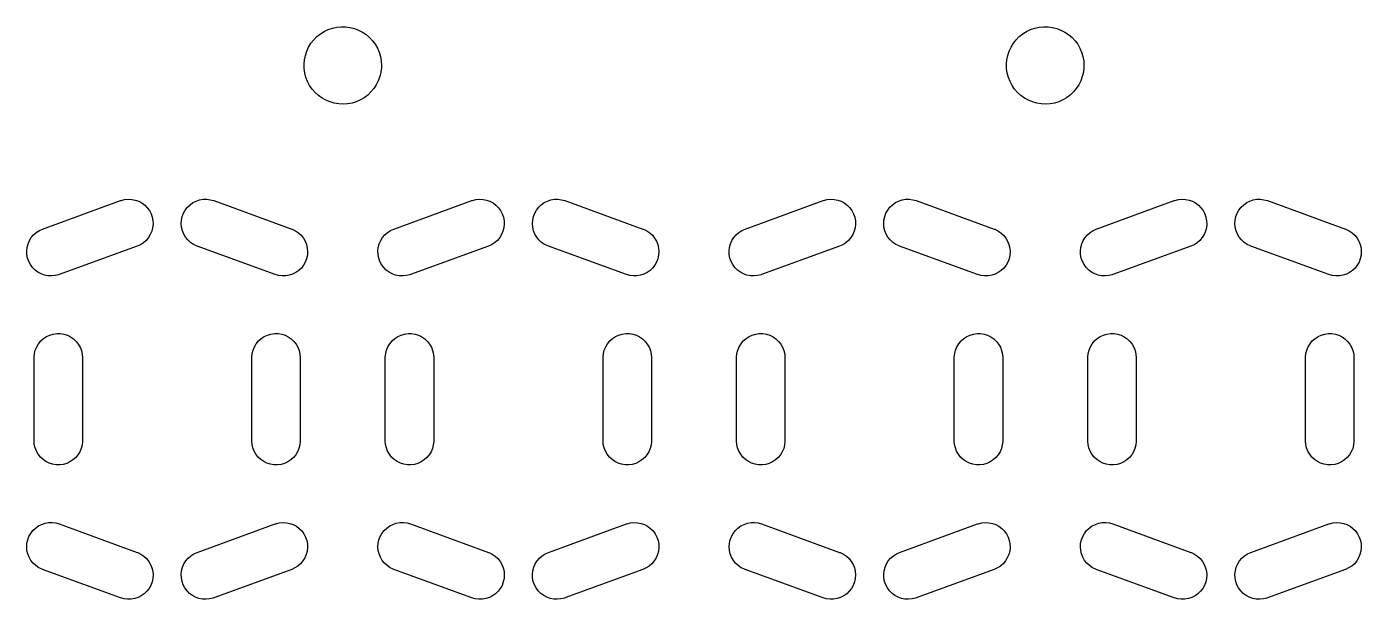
# Model space of a CAD drawing. Extents: x 15 to 417, y -163 to -100.
# Drawn here: x 116.8 to 213.4, y -141.5 to -100.1 of the extents above; entities that cross this region are included whole.
import ezdxf

# ---------------------------------------------------------------- set-up
doc = ezdxf.new("R2010")
doc.units = 0
doc.layers.add('BLACK', color=7, linetype='CONTINUOUS')

msp = doc.modelspace()

# ---------------------------------------------------------------- linework, layer by layer
at = {"layer": 'BLACK', "linetype": 'CONTINUOUS'}
for p, q in [((138.351, -100.416), (138.642, -100.278)), ((138.642, -100.278), (138.947, -100.173)), ((138.947, -100.173), (139.262, -100.104)), ((139.262, -100.104), (139.583, -100.072)), ((139.583, -100.072), (139.905, -100.078)), ((139.905, -100.078), (140.225, -100.12)), ((140.225, -100.12), (140.537, -100.198)), ((140.537, -100.198), (140.839, -100.312)), ((140.839, -100.312), (141.125, -100.46)), ((189.151, -100.416), (189.442, -100.278)), ((189.442, -100.278), (189.747, -100.173)), ((189.747, -100.173), (190.062, -100.104)), ((190.062, -100.104), (190.383, -100.072)), ((190.383, -100.072), (190.705, -100.078)), ((190.705, -100.078), (191.025, -100.12)), ((191.025, -100.12), (191.337, -100.198)), ((191.337, -100.198), (191.639, -100.312)), ((191.639, -100.312), (191.925, -100.46)), ((137.232, -101.547), (137.401, -101.272)), ((137.401, -101.272), (137.6, -101.018)), ((137.6, -101.018), (137.826, -100.789)), ((137.826, -100.789), (138.078, -100.588)), ((138.078, -100.588), (138.351, -100.416)), ((141.125, -100.46), (141.393, -100.64)), ((141.393, -100.64), (141.638, -100.849)), ((141.638, -100.849), (141.857, -101.085)), ((141.857, -101.085), (142.048, -101.345)), ((188.032, -101.547), (188.201, -101.272)), ((188.201, -101.272), (188.4, -101.018)), ((188.4, -101.018), (188.626, -100.789)), ((188.626, -100.789), (188.878, -100.588)), ((188.878, -100.588), (189.151, -100.416)), ((191.925, -100.46), (192.193, -100.64)), ((192.193, -100.64), (192.438, -100.849)), ((192.438, -100.849), (192.657, -101.085)), ((192.657, -101.085), (192.848, -101.345)), ((136.93, -102.461), (136.995, -102.145)), ((136.995, -102.145), (137.097, -101.839)), ((137.097, -101.839), (137.232, -101.547)), ((142.048, -101.345), (142.208, -101.625)), ((142.208, -101.625), (142.334, -101.922)), ((142.334, -101.922), (142.426, -102.231)), ((142.426, -102.231), (142.481, -102.548)), ((187.73, -102.461), (187.795, -102.145)), ((187.795, -102.145), (187.897, -101.839)), ((187.897, -101.839), (188.032, -101.547)), ((192.848, -101.345), (193.008, -101.625)), ((193.008, -101.625), (193.134, -101.922)), ((193.134, -101.922), (193.226, -102.231)), ((193.226, -102.231), (193.281, -102.548)), ((136.901, -102.782), (136.93, -102.461)), ((136.91, -103.104), (136.901, -102.782)), ((136.955, -103.423), (136.91, -103.104)), ((142.494, -103.046), (142.456, -103.366)), ((142.481, -102.548), (142.5, -102.87)), ((142.5, -102.87), (142.494, -103.046)), ((187.701, -102.782), (187.73, -102.461)), ((187.71, -103.104), (187.701, -102.782)), ((187.755, -103.423), (187.71, -103.104)), ((193.294, -103.046), (193.256, -103.366)), ((193.281, -102.548), (193.3, -102.87)), ((193.3, -102.87), (193.294, -103.046)), ((137.037, -103.735), (136.955, -103.423)), ((137.154, -104.036), (137.037, -103.735)), ((137.305, -104.32), (137.154, -104.036)), ((142.27, -103.982), (142.125, -104.27)), ((142.38, -103.679), (142.27, -103.982)), ((142.456, -103.366), (142.38, -103.679)), ((187.837, -103.735), (187.755, -103.423)), ((187.954, -104.036), (187.837, -103.735)), ((188.105, -104.32), (187.954, -104.036)), ((193.07, -103.982), (192.925, -104.27)), ((193.18, -103.679), (193.07, -103.982)), ((193.256, -103.366), (193.18, -103.679)), ((137.488, -104.586), (137.305, -104.32)), ((137.699, -104.829), (137.488, -104.586)), ((137.938, -105.046), (137.699, -104.829)), ((138.2, -105.234), (137.938, -105.046)), ((141.507, -105.009), (141.249, -105.202)), ((141.741, -104.787), (141.507, -105.009)), ((141.948, -104.539), (141.741, -104.787)), ((142.125, -104.27), (141.948, -104.539)), ((188.288, -104.586), (188.105, -104.32)), ((188.499, -104.829), (188.288, -104.586)), ((188.738, -105.046), (188.499, -104.829)), ((189, -105.234), (188.738, -105.046)), ((192.307, -105.009), (192.049, -105.202)), ((192.541, -104.787), (192.307, -105.009)), ((192.748, -104.539), (192.541, -104.787)), ((192.925, -104.27), (192.748, -104.539)), ((138.481, -105.391), (138.2, -105.234)), ((138.779, -105.514), (138.481, -105.391)), ((139.089, -105.603), (138.779, -105.514)), ((139.407, -105.655), (139.089, -105.603)), ((139.729, -105.67), (139.407, -105.655)), ((140.051, -105.648), (139.729, -105.67)), ((140.368, -105.589), (140.051, -105.648)), ((140.676, -105.494), (140.368, -105.589)), ((140.971, -105.365), (140.676, -105.494)), ((141.249, -105.202), (140.971, -105.365)), ((189.281, -105.391), (189, -105.234)), ((189.579, -105.514), (189.281, -105.391)), ((189.889, -105.603), (189.579, -105.514)), ((190.207, -105.655), (189.889, -105.603)), ((190.529, -105.67), (190.207, -105.655)), ((190.851, -105.648), (190.529, -105.67)), ((191.168, -105.589), (190.851, -105.648)), ((191.476, -105.494), (191.168, -105.589)), ((191.771, -105.365), (191.476, -105.494)), ((192.049, -105.202), (191.771, -105.365)), ((117.994, -114.698), (123.633, -112.645)), ((123.633, -112.645), (123.676, -112.63)), ((123.676, -112.63), (123.927, -112.567)), ((123.927, -112.567), (124.185, -112.541)), ((124.185, -112.541), (124.444, -112.553)), ((124.444, -112.553), (124.699, -112.604)), ((124.699, -112.604), (124.943, -112.691)), ((124.943, -112.691), (125.171, -112.814)), ((125.171, -112.814), (125.379, -112.969)), ((128.656, -112.94), (128.868, -112.79)), ((128.868, -112.79), (129.099, -112.673)), ((129.099, -112.673), (129.346, -112.592)), ((129.346, -112.592), (129.601, -112.548)), ((129.601, -112.548), (129.861, -112.542)), ((129.861, -112.542), (130.118, -112.575)), ((130.118, -112.575), (130.367, -112.645)), ((130.367, -112.645), (136.006, -114.698)), ((143.394, -114.698), (149.033, -112.645)), ((149.033, -112.645), (149.076, -112.63)), ((149.076, -112.63), (149.327, -112.567)), ((149.327, -112.567), (149.585, -112.541)), ((149.585, -112.541), (149.844, -112.553)), ((149.844, -112.553), (150.099, -112.604)), ((150.099, -112.604), (150.343, -112.691)), ((150.343, -112.691), (150.571, -112.814)), ((150.571, -112.814), (150.779, -112.969)), ((154.056, -112.94), (154.268, -112.79)), ((154.268, -112.79), (154.499, -112.673)), ((154.499, -112.673), (154.746, -112.592)), ((154.746, -112.592), (155.001, -112.548)), ((155.001, -112.548), (155.261, -112.542)), ((155.261, -112.542), (155.518, -112.575)), ((155.518, -112.575), (155.767, -112.645)), ((155.767, -112.645), (161.406, -114.698)), ((168.794, -114.698), (174.433, -112.645)), ((174.433, -112.645), (174.476, -112.63)), ((174.476, -112.63), (174.727, -112.567)), ((174.727, -112.567), (174.985, -112.541)), ((174.985, -112.541), (175.244, -112.553)), ((175.244, -112.553), (175.499, -112.604)), ((175.499, -112.604), (175.743, -112.691)), ((175.743, -112.691), (175.971, -112.814)), ((175.971, -112.814), (176.179, -112.969)), ((179.456, -112.94), (179.668, -112.79)), ((179.668, -112.79), (179.899, -112.673)), ((179.899, -112.673), (180.146, -112.592)), ((180.146, -112.592), (180.401, -112.548)), ((180.401, -112.548), (180.661, -112.542)), ((180.661, -112.542), (180.918, -112.575)), ((180.918, -112.575), (181.167, -112.645)), ((181.167, -112.645), (186.806, -114.698)), ((194.194, -114.698), (199.833, -112.645)), ((199.833, -112.645), (199.876, -112.63)), ((199.876, -112.63), (200.127, -112.567)), ((200.127, -112.567), (200.385, -112.541)), ((200.385, -112.541), (200.644, -112.553)), ((200.644, -112.553), (200.899, -112.604)), ((200.899, -112.604), (201.143, -112.691)), ((201.143, -112.691), (201.371, -112.814)), ((201.371, -112.814), (201.579, -112.969)), ((204.856, -112.94), (205.068, -112.79)), ((205.068, -112.79), (205.299, -112.673)), ((205.299, -112.673), (205.546, -112.592)), ((205.546, -112.592), (205.801, -112.548)), ((205.801, -112.548), (206.061, -112.542)), ((206.061, -112.542), (206.318, -112.575)), ((206.318, -112.575), (206.567, -112.645)), ((206.567, -112.645), (212.206, -114.698)), ((125.379, -112.969), (125.562, -113.153)), ((125.562, -113.153), (125.715, -113.363)), ((125.715, -113.363), (125.836, -113.592)), ((125.836, -113.592), (125.921, -113.837)), ((125.921, -113.837), (125.97, -114.092)), ((128.036, -114.046), (128.091, -113.793)), ((128.091, -113.793), (128.183, -113.55)), ((128.183, -113.55), (128.31, -113.324)), ((128.31, -113.324), (128.468, -113.119)), ((128.468, -113.119), (128.656, -112.94)), ((150.779, -112.969), (150.962, -113.153)), ((150.962, -113.153), (151.115, -113.363)), ((151.115, -113.363), (151.236, -113.592)), ((151.236, -113.592), (151.321, -113.837)), ((151.321, -113.837), (151.37, -114.092)), ((153.436, -114.046), (153.491, -113.793)), ((153.491, -113.793), (153.583, -113.55)), ((153.583, -113.55), (153.71, -113.324)), ((153.71, -113.324), (153.868, -113.119)), ((153.868, -113.119), (154.056, -112.94)), ((176.179, -112.969), (176.362, -113.153)), ((176.362, -113.153), (176.515, -113.363)), ((176.515, -113.363), (176.636, -113.592)), ((176.636, -113.592), (176.721, -113.837)), ((176.721, -113.837), (176.77, -114.092)), ((178.836, -114.046), (178.891, -113.793)), ((178.891, -113.793), (178.983, -113.55)), ((178.983, -113.55), (179.11, -113.324)), ((179.11, -113.324), (179.268, -113.119)), ((179.268, -113.119), (179.456, -112.94)), ((201.579, -112.969), (201.762, -113.153)), ((201.762, -113.153), (201.915, -113.363)), ((201.915, -113.363), (202.036, -113.592)), ((202.036, -113.592), (202.121, -113.837)), ((202.121, -113.837), (202.17, -114.092)), ((204.236, -114.046), (204.291, -113.793)), ((204.291, -113.793), (204.383, -113.55)), ((204.383, -113.55), (204.51, -113.324)), ((204.51, -113.324), (204.668, -113.119)), ((204.668, -113.119), (204.856, -112.94)), ((117.54, -114.944), (117.758, -114.804)), ((117.758, -114.804), (117.994, -114.698)), ((125.952, -114.609), (125.886, -114.86)), ((125.98, -114.351), (125.952, -114.609)), ((125.97, -114.092), (125.98, -114.351)), ((128.019, -114.305), (128.036, -114.046)), ((128.04, -114.564), (128.019, -114.305)), ((128.1, -114.816), (128.04, -114.564)), ((128.196, -115.057), (128.1, -114.816)), ((136.006, -114.698), (136.048, -114.714)), ((136.048, -114.714), (136.282, -114.827)), ((136.282, -114.827), (136.496, -114.972)), ((142.94, -114.944), (143.158, -114.804)), ((143.158, -114.804), (143.394, -114.698)), ((151.352, -114.609), (151.286, -114.86)), ((151.38, -114.351), (151.352, -114.609)), ((151.37, -114.092), (151.38, -114.351)), ((153.419, -114.305), (153.436, -114.046)), ((153.44, -114.564), (153.419, -114.305)), ((153.5, -114.816), (153.44, -114.564)), ((153.596, -115.057), (153.5, -114.816)), ((161.406, -114.698), (161.448, -114.714)), ((161.448, -114.714), (161.682, -114.827)), ((161.682, -114.827), (161.896, -114.972)), ((168.34, -114.944), (168.558, -114.804)), ((168.558, -114.804), (168.794, -114.698)), ((176.752, -114.609), (176.686, -114.86)), ((176.78, -114.351), (176.752, -114.609)), ((176.77, -114.092), (176.78, -114.351)), ((178.819, -114.305), (178.836, -114.046)), ((178.84, -114.564), (178.819, -114.305)), ((178.9, -114.816), (178.84, -114.564)), ((178.996, -115.057), (178.9, -114.816)), ((186.806, -114.698), (186.848, -114.714)), ((186.848, -114.714), (187.082, -114.827)), ((187.082, -114.827), (187.296, -114.972)), ((193.74, -114.944), (193.958, -114.804)), ((193.958, -114.804), (194.194, -114.698)), ((202.152, -114.609), (202.086, -114.86)), ((202.18, -114.351), (202.152, -114.609)), ((202.17, -114.092), (202.18, -114.351)), ((204.219, -114.305), (204.236, -114.046)), ((204.24, -114.564), (204.219, -114.305)), ((204.3, -114.816), (204.24, -114.564)), ((204.396, -115.057), (204.3, -114.816)), ((212.206, -114.698), (212.248, -114.714)), ((212.248, -114.714), (212.482, -114.827)), ((212.482, -114.827), (212.696, -114.972)), ((116.872, -116.023), (116.938, -115.772)), ((116.938, -115.772), (117.041, -115.534)), ((117.041, -115.534), (117.177, -115.313)), ((117.177, -115.313), (117.345, -115.115)), ((117.345, -115.115), (117.54, -114.944)), ((125.284, -115.688), (125.066, -115.828)), ((125.479, -115.517), (125.284, -115.688)), ((125.647, -115.319), (125.479, -115.517)), ((125.783, -115.098), (125.647, -115.319)), ((125.886, -114.86), (125.783, -115.098)), ((128.327, -115.281), (128.196, -115.057)), ((128.489, -115.483), (128.327, -115.281)), ((128.68, -115.66), (128.489, -115.483)), ((128.894, -115.805), (128.68, -115.66)), ((129.128, -115.918), (128.894, -115.805)), ((136.496, -114.972), (136.687, -115.149)), ((136.687, -115.149), (136.849, -115.351)), ((136.849, -115.351), (136.98, -115.575)), ((136.98, -115.575), (137.076, -115.816)), ((137.076, -115.816), (137.136, -116.068)), ((142.272, -116.023), (142.338, -115.772)), ((142.338, -115.772), (142.441, -115.534)), ((142.441, -115.534), (142.577, -115.313)), ((142.577, -115.313), (142.745, -115.115)), ((142.745, -115.115), (142.94, -114.944)), ((150.684, -115.688), (150.466, -115.828)), ((150.879, -115.517), (150.684, -115.688)), ((151.047, -115.319), (150.879, -115.517)), ((151.183, -115.098), (151.047, -115.319)), ((151.286, -114.86), (151.183, -115.098)), ((153.727, -115.281), (153.596, -115.057)), ((153.889, -115.483), (153.727, -115.281)), ((154.08, -115.66), (153.889, -115.483)), ((154.294, -115.805), (154.08, -115.66)), ((154.528, -115.918), (154.294, -115.805)), ((161.896, -114.972), (162.087, -115.149)), ((162.087, -115.149), (162.249, -115.351)), ((162.249, -115.351), (162.38, -115.575)), ((162.38, -115.575), (162.476, -115.816)), ((162.476, -115.816), (162.536, -116.068)), ((167.672, -116.023), (167.738, -115.772)), ((167.738, -115.772), (167.841, -115.534)), ((167.841, -115.534), (167.977, -115.313)), ((167.977, -115.313), (168.145, -115.115)), ((168.145, -115.115), (168.34, -114.944)), ((176.084, -115.688), (175.866, -115.828)), ((176.279, -115.517), (176.084, -115.688)), ((176.447, -115.319), (176.279, -115.517)), ((176.583, -115.098), (176.447, -115.319)), ((176.686, -114.86), (176.583, -115.098)), ((179.127, -115.281), (178.996, -115.057)), ((179.289, -115.483), (179.127, -115.281)), ((179.48, -115.66), (179.289, -115.483)), ((179.694, -115.805), (179.48, -115.66)), ((179.928, -115.918), (179.694, -115.805)), ((187.296, -114.972), (187.487, -115.149)), ((187.487, -115.149), (187.649, -115.351)), ((187.649, -115.351), (187.78, -115.575)), ((187.78, -115.575), (187.876, -115.816)), ((187.876, -115.816), (187.936, -116.068)), ((193.072, -116.023), (193.138, -115.772)), ((193.138, -115.772), (193.241, -115.534)), ((193.241, -115.534), (193.377, -115.313)), ((193.377, -115.313), (193.545, -115.115)), ((193.545, -115.115), (193.74, -114.944)), ((201.484, -115.688), (201.266, -115.828)), ((201.679, -115.517), (201.484, -115.688)), ((201.847, -115.319), (201.679, -115.517)), ((201.983, -115.098), (201.847, -115.319)), ((202.086, -114.86), (201.983, -115.098)), ((204.527, -115.281), (204.396, -115.057)), ((204.689, -115.483), (204.527, -115.281)), ((204.88, -115.66), (204.689, -115.483)), ((205.094, -115.805), (204.88, -115.66)), ((205.328, -115.918), (205.094, -115.805)), ((212.696, -114.972), (212.887, -115.149)), ((212.887, -115.149), (213.049, -115.351)), ((213.049, -115.351), (213.18, -115.575)), ((213.18, -115.575), (213.276, -115.816)), ((213.276, -115.816), (213.336, -116.068)), ((116.844, -116.281), (116.872, -116.023)), ((116.854, -116.54), (116.844, -116.281)), ((116.903, -116.795), (116.854, -116.54)), ((124.83, -115.934), (119.191, -117.987)), ((125.066, -115.828), (124.83, -115.934)), ((129.17, -115.934), (129.128, -115.918)), ((134.809, -117.987), (129.17, -115.934)), ((137.14, -116.586), (137.085, -116.839)), ((137.136, -116.068), (137.157, -116.327)), ((137.157, -116.327), (137.14, -116.586)), ((142.244, -116.281), (142.272, -116.023)), ((142.254, -116.54), (142.244, -116.281)), ((142.303, -116.795), (142.254, -116.54)), ((150.23, -115.934), (144.591, -117.987)), ((150.466, -115.828), (150.23, -115.934)), ((154.57, -115.934), (154.528, -115.918)), ((160.209, -117.987), (154.57, -115.934)), ((162.54, -116.586), (162.485, -116.839)), ((162.536, -116.068), (162.557, -116.327)), ((162.557, -116.327), (162.54, -116.586)), ((167.644, -116.281), (167.672, -116.023)), ((167.654, -116.54), (167.644, -116.281)), ((167.703, -116.795), (167.654, -116.54)), ((175.63, -115.934), (169.991, -117.987)), ((175.866, -115.828), (175.63, -115.934)), ((179.97, -115.934), (179.928, -115.918)), ((185.609, -117.987), (179.97, -115.934)), ((187.94, -116.586), (187.885, -116.839)), ((187.936, -116.068), (187.957, -116.327)), ((187.957, -116.327), (187.94, -116.586)), ((193.044, -116.281), (193.072, -116.023)), ((193.054, -116.54), (193.044, -116.281)), ((193.103, -116.795), (193.054, -116.54)), ((201.03, -115.934), (195.391, -117.987)), ((201.266, -115.828), (201.03, -115.934)), ((205.37, -115.934), (205.328, -115.918)), ((211.009, -117.987), (205.37, -115.934)), ((213.34, -116.586), (213.285, -116.839)), ((213.336, -116.068), (213.357, -116.327)), ((213.357, -116.327), (213.34, -116.586)), ((116.988, -117.04), (116.903, -116.795)), ((117.109, -117.269), (116.988, -117.04)), ((117.262, -117.479), (117.109, -117.269)), ((117.445, -117.663), (117.262, -117.479)), ((117.653, -117.818), (117.445, -117.663)), ((136.52, -117.692), (136.308, -117.842)), ((136.708, -117.513), (136.52, -117.692)), ((136.866, -117.308), (136.708, -117.513)), ((136.993, -117.082), (136.866, -117.308)), ((137.085, -116.839), (136.993, -117.082)), ((142.388, -117.04), (142.303, -116.795)), ((142.509, -117.269), (142.388, -117.04)), ((142.662, -117.479), (142.509, -117.269)), ((142.845, -117.663), (142.662, -117.479)), ((143.053, -117.818), (142.845, -117.663)), ((161.92, -117.692), (161.708, -117.842)), ((162.108, -117.513), (161.92, -117.692)), ((162.266, -117.308), (162.108, -117.513)), ((162.393, -117.082), (162.266, -117.308)), ((162.485, -116.839), (162.393, -117.082)), ((167.788, -117.04), (167.703, -116.795)), ((167.909, -117.269), (167.788, -117.04)), ((168.062, -117.479), (167.909, -117.269)), ((168.245, -117.663), (168.062, -117.479)), ((168.453, -117.818), (168.245, -117.663)), ((187.32, -117.692), (187.108, -117.842)), ((187.508, -117.513), (187.32, -117.692)), ((187.666, -117.308), (187.508, -117.513)), ((187.793, -117.082), (187.666, -117.308)), ((187.885, -116.839), (187.793, -117.082)), ((193.188, -117.04), (193.103, -116.795)), ((193.309, -117.269), (193.188, -117.04)), ((193.462, -117.479), (193.309, -117.269)), ((193.645, -117.663), (193.462, -117.479)), ((193.853, -117.818), (193.645, -117.663)), ((212.72, -117.692), (212.508, -117.842)), ((212.908, -117.513), (212.72, -117.692)), ((213.066, -117.308), (212.908, -117.513)), ((213.193, -117.082), (213.066, -117.308)), ((213.285, -116.839), (213.193, -117.082)), ((117.881, -117.941), (117.653, -117.818)), ((118.125, -118.028), (117.881, -117.941)), ((118.38, -118.079), (118.125, -118.028)), ((118.639, -118.091), (118.38, -118.079)), ((118.897, -118.065), (118.639, -118.091)), ((119.148, -118.002), (118.897, -118.065)), ((119.191, -117.987), (119.148, -118.002)), ((135.058, -118.057), (134.809, -117.987)), ((135.315, -118.09), (135.058, -118.057)), ((135.575, -118.084), (135.315, -118.09)), ((135.83, -118.04), (135.575, -118.084)), ((136.077, -117.959), (135.83, -118.04)), ((136.308, -117.842), (136.077, -117.959)), ((143.281, -117.941), (143.053, -117.818)), ((143.525, -118.028), (143.281, -117.941)), ((143.78, -118.079), (143.525, -118.028)), ((144.039, -118.091), (143.78, -118.079)), ((144.297, -118.065), (144.039, -118.091)), ((144.548, -118.002), (144.297, -118.065)), ((144.591, -117.987), (144.548, -118.002)), ((160.458, -118.057), (160.209, -117.987)), ((160.715, -118.09), (160.458, -118.057)), ((160.975, -118.084), (160.715, -118.09)), ((161.23, -118.04), (160.975, -118.084)), ((161.477, -117.959), (161.23, -118.04)), ((161.708, -117.842), (161.477, -117.959)), ((168.681, -117.941), (168.453, -117.818)), ((168.925, -118.028), (168.681, -117.941)), ((169.18, -118.079), (168.925, -118.028)), ((169.439, -118.091), (169.18, -118.079)), ((169.697, -118.065), (169.439, -118.091)), ((169.948, -118.002), (169.697, -118.065)), ((169.991, -117.987), (169.948, -118.002)), ((185.858, -118.057), (185.609, -117.987)), ((186.115, -118.09), (185.858, -118.057)), ((186.375, -118.084), (186.115, -118.09)), ((186.63, -118.04), (186.375, -118.084)), ((186.877, -117.959), (186.63, -118.04)), ((187.108, -117.842), (186.877, -117.959)), ((194.081, -117.941), (193.853, -117.818)), ((194.325, -118.028), (194.081, -117.941)), ((194.58, -118.079), (194.325, -118.028)), ((194.839, -118.091), (194.58, -118.079)), ((195.097, -118.065), (194.839, -118.091)), ((195.348, -118.002), (195.097, -118.065)), ((195.391, -117.987), (195.348, -118.002)), ((211.258, -118.057), (211.009, -117.987)), ((211.515, -118.09), (211.258, -118.057)), ((211.775, -118.084), (211.515, -118.09)), ((212.03, -118.04), (211.775, -118.084)), ((212.277, -117.959), (212.03, -118.04)), ((212.508, -117.842), (212.277, -117.959)), ((118.061, -122.612), (118.278, -122.469)), ((118.278, -122.469), (118.513, -122.361)), ((118.513, -122.361), (118.762, -122.288)), ((118.762, -122.288), (119.019, -122.253)), ((119.019, -122.253), (119.279, -122.257)), ((119.279, -122.257), (119.535, -122.298)), ((119.535, -122.298), (119.782, -122.377)), ((119.782, -122.377), (120.014, -122.492)), ((120.014, -122.492), (120.227, -122.64)), ((133.809, -122.612), (134.026, -122.469)), ((134.026, -122.469), (134.261, -122.361)), ((134.261, -122.361), (134.51, -122.288)), ((134.51, -122.288), (134.767, -122.253)), ((134.767, -122.253), (135.027, -122.257)), ((135.027, -122.257), (135.283, -122.298)), ((135.283, -122.298), (135.53, -122.377)), ((135.53, -122.377), (135.762, -122.492)), ((135.762, -122.492), (135.975, -122.64)), ((143.461, -122.612), (143.678, -122.469)), ((143.678, -122.469), (143.913, -122.361)), ((143.913, -122.361), (144.162, -122.288)), ((144.162, -122.288), (144.419, -122.253)), ((144.419, -122.253), (144.679, -122.257)), ((144.679, -122.257), (144.935, -122.298)), ((144.935, -122.298), (145.182, -122.377)), ((145.182, -122.377), (145.414, -122.492)), ((145.414, -122.492), (145.627, -122.64)), ((159.209, -122.612), (159.426, -122.469)), ((159.426, -122.469), (159.661, -122.361)), ((159.661, -122.361), (159.91, -122.288)), ((159.91, -122.288), (160.167, -122.253)), ((160.167, -122.253), (160.427, -122.257)), ((160.427, -122.257), (160.683, -122.298)), ((160.683, -122.298), (160.93, -122.377)), ((160.93, -122.377), (161.162, -122.492)), ((161.162, -122.492), (161.375, -122.64)), ((168.861, -122.612), (169.078, -122.469)), ((169.078, -122.469), (169.313, -122.361)), ((169.313, -122.361), (169.562, -122.288)), ((169.562, -122.288), (169.819, -122.253)), ((169.819, -122.253), (170.079, -122.257)), ((170.079, -122.257), (170.335, -122.298)), ((170.335, -122.298), (170.582, -122.377)), ((170.582, -122.377), (170.814, -122.492)), ((170.814, -122.492), (171.027, -122.64)), ((184.609, -122.612), (184.826, -122.469)), ((184.826, -122.469), (185.061, -122.361)), ((185.061, -122.361), (185.31, -122.288)), ((185.31, -122.288), (185.567, -122.253)), ((185.567, -122.253), (185.827, -122.257)), ((185.827, -122.257), (186.083, -122.298)), ((186.083, -122.298), (186.33, -122.377)), ((186.33, -122.377), (186.562, -122.492)), ((186.562, -122.492), (186.775, -122.64)), ((194.261, -122.612), (194.478, -122.469)), ((194.478, -122.469), (194.713, -122.361)), ((194.713, -122.361), (194.962, -122.288)), ((194.962, -122.288), (195.219, -122.253)), ((195.219, -122.253), (195.479, -122.257)), ((195.479, -122.257), (195.735, -122.298)), ((195.735, -122.298), (195.982, -122.377)), ((195.982, -122.377), (196.214, -122.492)), ((196.214, -122.492), (196.427, -122.64)), ((210.009, -122.612), (210.226, -122.469)), ((210.226, -122.469), (210.461, -122.361)), ((210.461, -122.361), (210.71, -122.288)), ((210.71, -122.288), (210.967, -122.253)), ((210.967, -122.253), (211.227, -122.257)), ((211.227, -122.257), (211.483, -122.298)), ((211.483, -122.298), (211.73, -122.377)), ((211.73, -122.377), (211.962, -122.492)), ((211.962, -122.492), (212.175, -122.64)), ((117.403, -123.696), (117.466, -123.445)), ((117.466, -123.445), (117.567, -123.206)), ((117.567, -123.206), (117.701, -122.984)), ((117.701, -122.984), (117.867, -122.784)), ((117.867, -122.784), (118.061, -122.612)), ((120.227, -122.64), (120.416, -122.818)), ((120.416, -122.818), (120.577, -123.021)), ((120.577, -123.021), (120.706, -123.247)), ((120.706, -123.247), (120.8, -123.488)), ((120.8, -123.488), (120.857, -123.741)), ((133.151, -123.696), (133.214, -123.445)), ((133.214, -123.445), (133.315, -123.206)), ((133.315, -123.206), (133.449, -122.984)), ((133.449, -122.984), (133.615, -122.784)), ((133.615, -122.784), (133.809, -122.612)), ((135.975, -122.64), (136.164, -122.818)), ((136.164, -122.818), (136.325, -123.021)), ((136.325, -123.021), (136.454, -123.247)), ((136.454, -123.247), (136.548, -123.488)), ((136.548, -123.488), (136.605, -123.741)), ((142.803, -123.696), (142.866, -123.445)), ((142.866, -123.445), (142.967, -123.206)), ((142.967, -123.206), (143.101, -122.984)), ((143.101, -122.984), (143.267, -122.784)), ((143.267, -122.784), (143.461, -122.612)), ((145.627, -122.64), (145.816, -122.818)), ((145.816, -122.818), (145.977, -123.021)), ((145.977, -123.021), (146.106, -123.247)), ((146.106, -123.247), (146.2, -123.488)), ((146.2, -123.488), (146.257, -123.741)), ((158.551, -123.696), (158.614, -123.445)), ((158.614, -123.445), (158.715, -123.206)), ((158.715, -123.206), (158.849, -122.984)), ((158.849, -122.984), (159.015, -122.784)), ((159.015, -122.784), (159.209, -122.612)), ((161.375, -122.64), (161.564, -122.818)), ((161.564, -122.818), (161.725, -123.021)), ((161.725, -123.021), (161.854, -123.247)), ((161.854, -123.247), (161.948, -123.488)), ((161.948, -123.488), (162.005, -123.741)), ((168.203, -123.696), (168.266, -123.445)), ((168.266, -123.445), (168.367, -123.206)), ((168.367, -123.206), (168.501, -122.984)), ((168.501, -122.984), (168.667, -122.784)), ((168.667, -122.784), (168.861, -122.612)), ((171.027, -122.64), (171.216, -122.818)), ((171.216, -122.818), (171.377, -123.021)), ((171.377, -123.021), (171.506, -123.247)), ((171.506, -123.247), (171.6, -123.488)), ((171.6, -123.488), (171.657, -123.741)), ((183.951, -123.696), (184.014, -123.445)), ((184.014, -123.445), (184.115, -123.206)), ((184.115, -123.206), (184.249, -122.984)), ((184.249, -122.984), (184.415, -122.784)), ((184.415, -122.784), (184.609, -122.612)), ((186.775, -122.64), (186.964, -122.818)), ((186.964, -122.818), (187.125, -123.021)), ((187.125, -123.021), (187.254, -123.247)), ((187.254, -123.247), (187.348, -123.488)), ((187.348, -123.488), (187.405, -123.741)), ((193.603, -123.696), (193.666, -123.445)), ((193.666, -123.445), (193.767, -123.206)), ((193.767, -123.206), (193.901, -122.984)), ((193.901, -122.984), (194.067, -122.784)), ((194.067, -122.784), (194.261, -122.612)), ((196.427, -122.64), (196.616, -122.818)), ((196.616, -122.818), (196.777, -123.021)), ((196.777, -123.021), (196.906, -123.247)), ((196.906, -123.247), (197, -123.488)), ((197, -123.488), (197.057, -123.741)), ((209.351, -123.696), (209.414, -123.445)), ((209.414, -123.445), (209.515, -123.206)), ((209.515, -123.206), (209.649, -122.984)), ((209.649, -122.984), (209.815, -122.784)), ((209.815, -122.784), (210.009, -122.612)), ((212.175, -122.64), (212.364, -122.818)), ((212.364, -122.818), (212.525, -123.021)), ((212.525, -123.021), (212.654, -123.247)), ((212.654, -123.247), (212.748, -123.488)), ((212.748, -123.488), (212.805, -123.741)), ((117.376, -124), (117.377, -123.954)), ((117.376, -130), (117.376, -124)), ((117.377, -123.954), (117.403, -123.696)), ((120.857, -123.741), (120.876, -124)), ((120.876, -124), (120.876, -130)), ((133.124, -124), (133.125, -123.954)), ((133.124, -130), (133.124, -124)), ((133.125, -123.954), (133.151, -123.696)), ((136.605, -123.741), (136.624, -124)), ((136.624, -124), (136.624, -130)), ((142.776, -124), (142.777, -123.954)), ((142.776, -130), (142.776, -124)), ((142.777, -123.954), (142.803, -123.696)), ((146.257, -123.741), (146.276, -124)), ((146.276, -124), (146.276, -130)), ((158.524, -124), (158.525, -123.954)), ((158.524, -130), (158.524, -124)), ((158.525, -123.954), (158.551, -123.696)), ((162.005, -123.741), (162.024, -124)), ((162.024, -124), (162.024, -130)), ((168.176, -124), (168.177, -123.954)), ((168.176, -130), (168.176, -124)), ((168.177, -123.954), (168.203, -123.696)), ((171.657, -123.741), (171.676, -124)), ((171.676, -124), (171.676, -130)), ((183.924, -124), (183.925, -123.954)), ((183.924, -130), (183.924, -124)), ((183.925, -123.954), (183.951, -123.696)), ((187.405, -123.741), (187.424, -124)), ((187.424, -124), (187.424, -130)), ((193.576, -124), (193.577, -123.954)), ((193.576, -130), (193.576, -124)), ((193.577, -123.954), (193.603, -123.696)), ((197.057, -123.741), (197.076, -124)), ((197.076, -124), (197.076, -130)), ((209.324, -124), (209.325, -123.954)), ((209.324, -130), (209.324, -124)), ((209.325, -123.954), (209.351, -123.696)), ((212.805, -123.741), (212.824, -124)), ((212.824, -124), (212.824, -130)), ((117.395, -130.259), (117.376, -130)), ((117.452, -130.512), (117.395, -130.259)), ((120.875, -130.046), (120.849, -130.304)), ((120.876, -130), (120.875, -130.046)), ((133.143, -130.259), (133.124, -130)), ((133.2, -130.512), (133.143, -130.259)), ((136.623, -130.046), (136.597, -130.304)), ((136.624, -130), (136.623, -130.046)), ((142.795, -130.259), (142.776, -130)), ((142.852, -130.512), (142.795, -130.259)), ((146.275, -130.046), (146.249, -130.304)), ((146.276, -130), (146.275, -130.046)), ((158.543, -130.259), (158.524, -130)), ((158.6, -130.512), (158.543, -130.259)), ((162.023, -130.046), (161.997, -130.304)), ((162.024, -130), (162.023, -130.046)), ((168.195, -130.259), (168.176, -130)), ((168.252, -130.512), (168.195, -130.259)), ((171.675, -130.046), (171.649, -130.304)), ((171.676, -130), (171.675, -130.046)), ((183.943, -130.259), (183.924, -130)), ((184, -130.512), (183.943, -130.259)), ((187.423, -130.046), (187.397, -130.304)), ((187.424, -130), (187.423, -130.046)), ((193.595, -130.259), (193.576, -130)), ((193.652, -130.512), (193.595, -130.259)), ((197.075, -130.046), (197.049, -130.304)), ((197.076, -130), (197.075, -130.046)), ((209.343, -130.259), (209.324, -130)), ((209.4, -130.512), (209.343, -130.259)), ((212.823, -130.046), (212.797, -130.304)), ((212.824, -130), (212.823, -130.046)), ((117.546, -130.753), (117.452, -130.512)), ((117.675, -130.979), (117.546, -130.753)), ((117.836, -131.182), (117.675, -130.979)), ((118.025, -131.36), (117.836, -131.182)), ((120.385, -131.216), (120.191, -131.388)), ((120.551, -131.016), (120.385, -131.216)), ((120.685, -130.794), (120.551, -131.016)), ((120.786, -130.555), (120.685, -130.794)), ((120.849, -130.304), (120.786, -130.555)), ((133.294, -130.753), (133.2, -130.512)), ((133.423, -130.979), (133.294, -130.753)), ((133.584, -131.182), (133.423, -130.979)), ((133.773, -131.36), (133.584, -131.182)), ((136.133, -131.216), (135.939, -131.388)), ((136.299, -131.016), (136.133, -131.216)), ((136.433, -130.794), (136.299, -131.016)), ((136.534, -130.555), (136.433, -130.794)), ((136.597, -130.304), (136.534, -130.555)), ((142.946, -130.753), (142.852, -130.512)), ((143.075, -130.979), (142.946, -130.753)), ((143.236, -131.182), (143.075, -130.979)), ((143.425, -131.36), (143.236, -131.182)), ((145.785, -131.216), (145.591, -131.388)), ((145.951, -131.016), (145.785, -131.216)), ((146.085, -130.794), (145.951, -131.016)), ((146.186, -130.555), (146.085, -130.794)), ((146.249, -130.304), (146.186, -130.555)), ((158.694, -130.753), (158.6, -130.512)), ((158.823, -130.979), (158.694, -130.753)), ((158.984, -131.182), (158.823, -130.979)), ((159.173, -131.36), (158.984, -131.182)), ((161.533, -131.216), (161.339, -131.388)), ((161.699, -131.016), (161.533, -131.216)), ((161.833, -130.794), (161.699, -131.016)), ((161.934, -130.555), (161.833, -130.794)), ((161.997, -130.304), (161.934, -130.555)), ((168.346, -130.753), (168.252, -130.512)), ((168.475, -130.979), (168.346, -130.753)), ((168.636, -131.182), (168.475, -130.979)), ((168.825, -131.36), (168.636, -131.182)), ((171.185, -131.216), (170.991, -131.388)), ((171.351, -131.016), (171.185, -131.216)), ((171.485, -130.794), (171.351, -131.016)), ((171.586, -130.555), (171.485, -130.794)), ((171.649, -130.304), (171.586, -130.555)), ((184.094, -130.753), (184, -130.512)), ((184.223, -130.979), (184.094, -130.753)), ((184.384, -131.182), (184.223, -130.979)), ((184.573, -131.36), (184.384, -131.182)), ((186.933, -131.216), (186.739, -131.388)), ((187.099, -131.016), (186.933, -131.216)), ((187.233, -130.794), (187.099, -131.016)), ((187.334, -130.555), (187.233, -130.794)), ((187.397, -130.304), (187.334, -130.555)), ((193.746, -130.753), (193.652, -130.512)), ((193.875, -130.979), (193.746, -130.753)), ((194.036, -131.182), (193.875, -130.979)), ((194.225, -131.36), (194.036, -131.182)), ((196.585, -131.216), (196.391, -131.388)), ((196.751, -131.016), (196.585, -131.216)), ((196.885, -130.794), (196.751, -131.016)), ((196.986, -130.555), (196.885, -130.794)), ((197.049, -130.304), (196.986, -130.555)), ((209.494, -130.753), (209.4, -130.512)), ((209.623, -130.979), (209.494, -130.753)), ((209.784, -131.182), (209.623, -130.979)), ((209.973, -131.36), (209.784, -131.182)), ((212.333, -131.216), (212.139, -131.388)), ((212.499, -131.016), (212.333, -131.216)), ((212.633, -130.794), (212.499, -131.016)), ((212.734, -130.555), (212.633, -130.794)), ((212.797, -130.304), (212.734, -130.555)), ((118.238, -131.508), (118.025, -131.36)), ((118.47, -131.623), (118.238, -131.508)), ((118.717, -131.702), (118.47, -131.623)), ((118.973, -131.743), (118.717, -131.702)), ((119.233, -131.747), (118.973, -131.743)), ((119.49, -131.712), (119.233, -131.747)), ((119.739, -131.639), (119.49, -131.712)), ((119.974, -131.531), (119.739, -131.639)), ((120.191, -131.388), (119.974, -131.531)), ((133.986, -131.508), (133.773, -131.36)), ((134.218, -131.623), (133.986, -131.508)), ((134.465, -131.702), (134.218, -131.623)), ((134.721, -131.743), (134.465, -131.702)), ((134.981, -131.747), (134.721, -131.743)), ((135.238, -131.712), (134.981, -131.747)), ((135.487, -131.639), (135.238, -131.712)), ((135.722, -131.531), (135.487, -131.639)), ((135.939, -131.388), (135.722, -131.531)), ((143.638, -131.508), (143.425, -131.36)), ((143.87, -131.623), (143.638, -131.508)), ((144.117, -131.702), (143.87, -131.623)), ((144.373, -131.743), (144.117, -131.702)), ((144.633, -131.747), (144.373, -131.743)), ((144.89, -131.712), (144.633, -131.747)), ((145.139, -131.639), (144.89, -131.712)), ((145.374, -131.531), (145.139, -131.639)), ((145.591, -131.388), (145.374, -131.531)), ((159.386, -131.508), (159.173, -131.36)), ((159.618, -131.623), (159.386, -131.508)), ((159.865, -131.702), (159.618, -131.623)), ((160.121, -131.743), (159.865, -131.702)), ((160.381, -131.747), (160.121, -131.743)), ((160.638, -131.712), (160.381, -131.747)), ((160.887, -131.639), (160.638, -131.712)), ((161.122, -131.531), (160.887, -131.639)), ((161.339, -131.388), (161.122, -131.531)), ((169.038, -131.508), (168.825, -131.36)), ((169.27, -131.623), (169.038, -131.508)), ((169.517, -131.702), (169.27, -131.623)), ((169.773, -131.743), (169.517, -131.702)), ((170.033, -131.747), (169.773, -131.743)), ((170.29, -131.712), (170.033, -131.747)), ((170.539, -131.639), (170.29, -131.712)), ((170.774, -131.531), (170.539, -131.639)), ((170.991, -131.388), (170.774, -131.531)), ((184.786, -131.508), (184.573, -131.36)), ((185.018, -131.623), (184.786, -131.508)), ((185.265, -131.702), (185.018, -131.623)), ((185.521, -131.743), (185.265, -131.702)), ((185.781, -131.747), (185.521, -131.743)), ((186.038, -131.712), (185.781, -131.747)), ((186.287, -131.639), (186.038, -131.712)), ((186.522, -131.531), (186.287, -131.639)), ((186.739, -131.388), (186.522, -131.531)), ((194.438, -131.508), (194.225, -131.36)), ((194.67, -131.623), (194.438, -131.508)), ((194.917, -131.702), (194.67, -131.623)), ((195.173, -131.743), (194.917, -131.702)), ((195.433, -131.747), (195.173, -131.743)), ((195.69, -131.712), (195.433, -131.747)), ((195.939, -131.639), (195.69, -131.712)), ((196.174, -131.531), (195.939, -131.639)), ((196.391, -131.388), (196.174, -131.531)), ((210.186, -131.508), (209.973, -131.36)), ((210.418, -131.623), (210.186, -131.508)), ((210.665, -131.702), (210.418, -131.623)), ((210.921, -131.743), (210.665, -131.702)), ((211.181, -131.747), (210.921, -131.743)), ((211.438, -131.712), (211.181, -131.747)), ((211.687, -131.639), (211.438, -131.712)), ((211.922, -131.531), (211.687, -131.639)), ((212.139, -131.388), (211.922, -131.531)), ((117.692, -136.158), (117.923, -136.041)), ((117.923, -136.041), (118.17, -135.96)), ((118.17, -135.96), (118.425, -135.916)), ((118.425, -135.916), (118.685, -135.91)), ((118.685, -135.91), (118.942, -135.943)), ((118.942, -135.943), (119.191, -136.013)), ((119.191, -136.013), (124.83, -138.066)), ((129.17, -138.066), (134.809, -136.013)), ((134.809, -136.013), (134.852, -135.998)), ((134.852, -135.998), (135.103, -135.935)), ((135.103, -135.935), (135.361, -135.909)), ((135.361, -135.909), (135.62, -135.921)), ((135.62, -135.921), (135.875, -135.972)), ((135.875, -135.972), (136.119, -136.059)), ((136.119, -136.059), (136.347, -136.182)), ((143.092, -136.158), (143.323, -136.041)), ((143.323, -136.041), (143.57, -135.96)), ((143.57, -135.96), (143.825, -135.916)), ((143.825, -135.916), (144.085, -135.91)), ((144.085, -135.91), (144.342, -135.943)), ((144.342, -135.943), (144.591, -136.013)), ((144.591, -136.013), (150.23, -138.066)), ((154.57, -138.066), (160.209, -136.013)), ((160.209, -136.013), (160.252, -135.998)), ((160.252, -135.998), (160.503, -135.935)), ((160.503, -135.935), (160.761, -135.909)), ((160.761, -135.909), (161.02, -135.921)), ((161.02, -135.921), (161.275, -135.972)), ((161.275, -135.972), (161.519, -136.059)), ((161.519, -136.059), (161.747, -136.182)), ((168.492, -136.158), (168.723, -136.041)), ((168.723, -136.041), (168.97, -135.96)), ((168.97, -135.96), (169.225, -135.916)), ((169.225, -135.916), (169.485, -135.91)), ((169.485, -135.91), (169.742, -135.943)), ((169.742, -135.943), (169.991, -136.013)), ((169.991, -136.013), (175.63, -138.066)), ((179.97, -138.066), (185.609, -136.013)), ((185.609, -136.013), (185.652, -135.998)), ((185.652, -135.998), (185.903, -135.935)), ((185.903, -135.935), (186.161, -135.909)), ((186.161, -135.909), (186.42, -135.921)), ((186.42, -135.921), (186.675, -135.972)), ((186.675, -135.972), (186.919, -136.059)), ((186.919, -136.059), (187.147, -136.182)), ((193.892, -136.158), (194.123, -136.041)), ((194.123, -136.041), (194.37, -135.96)), ((194.37, -135.96), (194.625, -135.916)), ((194.625, -135.916), (194.885, -135.91)), ((194.885, -135.91), (195.142, -135.943)), ((195.142, -135.943), (195.391, -136.013)), ((195.391, -136.013), (201.03, -138.066)), ((205.37, -138.066), (211.009, -136.013)), ((211.009, -136.013), (211.052, -135.998)), ((211.052, -135.998), (211.303, -135.935)), ((211.303, -135.935), (211.561, -135.909)), ((211.561, -135.909), (211.82, -135.921)), ((211.82, -135.921), (212.075, -135.972)), ((212.075, -135.972), (212.319, -136.059)), ((212.319, -136.059), (212.547, -136.182)), ((116.915, -137.161), (117.007, -136.918)), ((117.007, -136.918), (117.134, -136.692)), ((117.134, -136.692), (117.292, -136.487)), ((117.292, -136.487), (117.48, -136.308)), ((117.48, -136.308), (117.692, -136.158)), ((136.347, -136.182), (136.555, -136.337)), ((136.555, -136.337), (136.738, -136.521)), ((136.738, -136.521), (136.891, -136.731)), ((136.891, -136.731), (137.012, -136.96)), ((137.012, -136.96), (137.097, -137.205)), ((142.315, -137.161), (142.407, -136.918)), ((142.407, -136.918), (142.534, -136.692)), ((142.534, -136.692), (142.692, -136.487)), ((142.692, -136.487), (142.88, -136.308)), ((142.88, -136.308), (143.092, -136.158)), ((161.747, -136.182), (161.955, -136.337)), ((161.955, -136.337), (162.138, -136.521)), ((162.138, -136.521), (162.291, -136.731)), ((162.291, -136.731), (162.412, -136.96)), ((162.412, -136.96), (162.497, -137.205)), ((167.715, -137.161), (167.807, -136.918)), ((167.807, -136.918), (167.934, -136.692)), ((167.934, -136.692), (168.092, -136.487)), ((168.092, -136.487), (168.28, -136.308)), ((168.28, -136.308), (168.492, -136.158)), ((187.147, -136.182), (187.355, -136.337)), ((187.355, -136.337), (187.538, -136.521)), ((187.538, -136.521), (187.691, -136.731)), ((187.691, -136.731), (187.812, -136.96)), ((187.812, -136.96), (187.897, -137.205)), ((193.115, -137.161), (193.207, -136.918)), ((193.207, -136.918), (193.334, -136.692)), ((193.334, -136.692), (193.492, -136.487)), ((193.492, -136.487), (193.68, -136.308)), ((193.68, -136.308), (193.892, -136.158)), ((212.547, -136.182), (212.755, -136.337)), ((212.755, -136.337), (212.938, -136.521)), ((212.938, -136.521), (213.091, -136.731)), ((213.091, -136.731), (213.212, -136.96)), ((213.212, -136.96), (213.297, -137.205)), ((116.843, -137.673), (116.86, -137.414)), ((116.864, -137.932), (116.843, -137.673)), ((116.86, -137.414), (116.915, -137.161)), ((116.924, -138.184), (116.864, -137.932)), ((137.128, -137.977), (137.062, -138.228)), ((137.097, -137.205), (137.146, -137.46)), ((137.156, -137.719), (137.128, -137.977)), ((137.146, -137.46), (137.156, -137.719)), ((142.243, -137.673), (142.26, -137.414)), ((142.264, -137.932), (142.243, -137.673)), ((142.26, -137.414), (142.315, -137.161)), ((142.324, -138.184), (142.264, -137.932)), ((162.528, -137.977), (162.462, -138.228)), ((162.497, -137.205), (162.546, -137.46)), ((162.556, -137.719), (162.528, -137.977)), ((162.546, -137.46), (162.556, -137.719)), ((167.643, -137.673), (167.66, -137.414)), ((167.664, -137.932), (167.643, -137.673)), ((167.66, -137.414), (167.715, -137.161)), ((167.724, -138.184), (167.664, -137.932)), ((187.928, -137.977), (187.862, -138.228)), ((187.897, -137.205), (187.946, -137.46)), ((187.956, -137.719), (187.928, -137.977)), ((187.946, -137.46), (187.956, -137.719)), ((193.043, -137.673), (193.06, -137.414)), ((193.064, -137.932), (193.043, -137.673)), ((193.06, -137.414), (193.115, -137.161)), ((193.124, -138.184), (193.064, -137.932)), ((213.328, -137.977), (213.262, -138.228)), ((213.297, -137.205), (213.346, -137.46)), ((213.356, -137.719), (213.328, -137.977)), ((213.346, -137.46), (213.356, -137.719)), ((117.02, -138.425), (116.924, -138.184)), ((117.151, -138.649), (117.02, -138.425)), ((117.313, -138.851), (117.151, -138.649)), ((117.504, -139.028), (117.313, -138.851)), ((124.83, -138.066), (124.872, -138.082)), ((124.872, -138.082), (125.106, -138.195)), ((125.106, -138.195), (125.32, -138.34)), ((125.32, -138.34), (125.511, -138.517)), ((125.511, -138.517), (125.673, -138.719)), ((125.673, -138.719), (125.804, -138.943)), ((125.804, -138.943), (125.9, -139.184)), ((128.114, -139.14), (128.217, -138.902)), ((128.217, -138.902), (128.353, -138.681)), ((128.353, -138.681), (128.521, -138.483)), ((128.521, -138.483), (128.716, -138.312)), ((128.716, -138.312), (128.934, -138.172)), ((128.934, -138.172), (129.17, -138.066)), ((136.655, -138.885), (136.46, -139.056)), ((136.823, -138.687), (136.655, -138.885)), ((136.959, -138.466), (136.823, -138.687)), ((137.062, -138.228), (136.959, -138.466)), ((142.42, -138.425), (142.324, -138.184)), ((142.551, -138.649), (142.42, -138.425)), ((142.713, -138.851), (142.551, -138.649)), ((142.904, -139.028), (142.713, -138.851)), ((150.23, -138.066), (150.272, -138.082)), ((150.272, -138.082), (150.506, -138.195)), ((150.506, -138.195), (150.72, -138.34)), ((150.72, -138.34), (150.911, -138.517)), ((150.911, -138.517), (151.073, -138.719)), ((151.073, -138.719), (151.204, -138.943)), ((151.204, -138.943), (151.3, -139.184)), ((153.514, -139.14), (153.617, -138.902)), ((153.617, -138.902), (153.753, -138.681)), ((153.753, -138.681), (153.921, -138.483)), ((153.921, -138.483), (154.116, -138.312)), ((154.116, -138.312), (154.334, -138.172)), ((154.334, -138.172), (154.57, -138.066)), ((162.055, -138.885), (161.86, -139.056)), ((162.223, -138.687), (162.055, -138.885)), ((162.359, -138.466), (162.223, -138.687)), ((162.462, -138.228), (162.359, -138.466)), ((167.82, -138.425), (167.724, -138.184)), ((167.951, -138.649), (167.82, -138.425)), ((168.113, -138.851), (167.951, -138.649)), ((168.304, -139.028), (168.113, -138.851)), ((175.63, -138.066), (175.672, -138.082)), ((175.672, -138.082), (175.906, -138.195)), ((175.906, -138.195), (176.12, -138.34)), ((176.12, -138.34), (176.311, -138.517)), ((176.311, -138.517), (176.473, -138.719)), ((176.473, -138.719), (176.604, -138.943)), ((176.604, -138.943), (176.7, -139.184)), ((178.914, -139.14), (179.017, -138.902)), ((179.017, -138.902), (179.153, -138.681)), ((179.153, -138.681), (179.321, -138.483)), ((179.321, -138.483), (179.516, -138.312)), ((179.516, -138.312), (179.734, -138.172)), ((179.734, -138.172), (179.97, -138.066)), ((187.455, -138.885), (187.26, -139.056)), ((187.623, -138.687), (187.455, -138.885)), ((187.759, -138.466), (187.623, -138.687)), ((187.862, -138.228), (187.759, -138.466)), ((193.22, -138.425), (193.124, -138.184)), ((193.351, -138.649), (193.22, -138.425)), ((193.513, -138.851), (193.351, -138.649)), ((193.704, -139.028), (193.513, -138.851)), ((201.03, -138.066), (201.072, -138.082)), ((201.072, -138.082), (201.306, -138.195)), ((201.306, -138.195), (201.52, -138.34)), ((201.52, -138.34), (201.711, -138.517)), ((201.711, -138.517), (201.873, -138.719)), ((201.873, -138.719), (202.004, -138.943)), ((202.004, -138.943), (202.1, -139.184)), ((204.314, -139.14), (204.417, -138.902)), ((204.417, -138.902), (204.553, -138.681)), ((204.553, -138.681), (204.721, -138.483)), ((204.721, -138.483), (204.916, -138.312)), ((204.916, -138.312), (205.134, -138.172)), ((205.134, -138.172), (205.37, -138.066)), ((212.855, -138.885), (212.66, -139.056)), ((213.023, -138.687), (212.855, -138.885)), ((213.159, -138.466), (213.023, -138.687)), ((213.262, -138.228), (213.159, -138.466)), ((117.718, -139.173), (117.504, -139.028)), ((117.952, -139.286), (117.718, -139.173)), ((117.994, -139.302), (117.952, -139.286)), ((123.633, -141.355), (117.994, -139.302)), ((125.9, -139.184), (125.96, -139.436)), ((125.96, -139.436), (125.981, -139.695)), ((125.981, -139.695), (125.964, -139.954)), ((128.02, -139.649), (128.048, -139.391)), ((128.03, -139.908), (128.02, -139.649)), ((128.079, -140.163), (128.03, -139.908)), ((128.048, -139.391), (128.114, -139.14)), ((136.006, -139.302), (130.367, -141.355)), ((136.242, -139.196), (136.006, -139.302)), ((136.46, -139.056), (136.242, -139.196)), ((143.118, -139.173), (142.904, -139.028)), ((143.352, -139.286), (143.118, -139.173)), ((143.394, -139.302), (143.352, -139.286)), ((149.033, -141.355), (143.394, -139.302)), ((151.3, -139.184), (151.36, -139.436)), ((151.36, -139.436), (151.381, -139.695)), ((151.381, -139.695), (151.364, -139.954)), ((153.42, -139.649), (153.448, -139.391)), ((153.43, -139.908), (153.42, -139.649)), ((153.479, -140.163), (153.43, -139.908)), ((153.448, -139.391), (153.514, -139.14)), ((161.406, -139.302), (155.767, -141.355)), ((161.642, -139.196), (161.406, -139.302)), ((161.86, -139.056), (161.642, -139.196)), ((168.518, -139.173), (168.304, -139.028)), ((168.752, -139.286), (168.518, -139.173)), ((168.794, -139.302), (168.752, -139.286)), ((174.433, -141.355), (168.794, -139.302)), ((176.7, -139.184), (176.76, -139.436)), ((176.76, -139.436), (176.781, -139.695)), ((176.781, -139.695), (176.764, -139.954)), ((178.82, -139.649), (178.848, -139.391)), ((178.83, -139.908), (178.82, -139.649)), ((178.879, -140.163), (178.83, -139.908)), ((178.848, -139.391), (178.914, -139.14)), ((186.806, -139.302), (181.167, -141.355)), ((187.042, -139.196), (186.806, -139.302)), ((187.26, -139.056), (187.042, -139.196)), ((193.918, -139.173), (193.704, -139.028)), ((194.152, -139.286), (193.918, -139.173)), ((194.194, -139.302), (194.152, -139.286)), ((199.833, -141.355), (194.194, -139.302)), ((202.1, -139.184), (202.16, -139.436)), ((202.16, -139.436), (202.181, -139.695)), ((202.181, -139.695), (202.164, -139.954)), ((204.22, -139.649), (204.248, -139.391)), ((204.23, -139.908), (204.22, -139.649)), ((204.279, -140.163), (204.23, -139.908)), ((204.248, -139.391), (204.314, -139.14)), ((212.206, -139.302), (206.567, -141.355)), ((212.442, -139.196), (212.206, -139.302)), ((212.66, -139.056), (212.442, -139.196)), ((125.532, -140.881), (125.344, -141.06)), ((125.69, -140.676), (125.532, -140.881)), ((125.817, -140.45), (125.69, -140.676)), ((125.909, -140.207), (125.817, -140.45)), ((125.964, -139.954), (125.909, -140.207)), ((128.164, -140.408), (128.079, -140.163)), ((128.285, -140.637), (128.164, -140.408)), ((128.438, -140.847), (128.285, -140.637)), ((128.621, -141.031), (128.438, -140.847)), ((150.932, -140.881), (150.744, -141.06)), ((151.09, -140.676), (150.932, -140.881)), ((151.217, -140.45), (151.09, -140.676)), ((151.309, -140.207), (151.217, -140.45)), ((151.364, -139.954), (151.309, -140.207)), ((153.564, -140.408), (153.479, -140.163)), ((153.685, -140.637), (153.564, -140.408)), ((153.838, -140.847), (153.685, -140.637)), ((154.021, -141.031), (153.838, -140.847)), ((176.332, -140.881), (176.144, -141.06)), ((176.49, -140.676), (176.332, -140.881)), ((176.617, -140.45), (176.49, -140.676)), ((176.709, -140.207), (176.617, -140.45)), ((176.764, -139.954), (176.709, -140.207)), ((178.964, -140.408), (178.879, -140.163)), ((179.085, -140.637), (178.964, -140.408)), ((179.238, -140.847), (179.085, -140.637)), ((179.421, -141.031), (179.238, -140.847)), ((201.732, -140.881), (201.544, -141.06)), ((201.89, -140.676), (201.732, -140.881)), ((202.017, -140.45), (201.89, -140.676)), ((202.109, -140.207), (202.017, -140.45)), ((202.164, -139.954), (202.109, -140.207)), ((204.364, -140.408), (204.279, -140.163)), ((204.485, -140.637), (204.364, -140.408)), ((204.638, -140.847), (204.485, -140.637)), ((204.821, -141.031), (204.638, -140.847)), ((123.882, -141.425), (123.633, -141.355)), ((124.139, -141.458), (123.882, -141.425)), ((124.399, -141.452), (124.139, -141.458)), ((124.654, -141.408), (124.399, -141.452)), ((124.901, -141.327), (124.654, -141.408)), ((125.132, -141.21), (124.901, -141.327)), ((125.344, -141.06), (125.132, -141.21)), ((128.829, -141.186), (128.621, -141.031)), ((129.057, -141.309), (128.829, -141.186)), ((129.301, -141.396), (129.057, -141.309)), ((129.556, -141.447), (129.301, -141.396)), ((129.815, -141.459), (129.556, -141.447)), ((130.073, -141.433), (129.815, -141.459)), ((130.324, -141.37), (130.073, -141.433)), ((130.367, -141.355), (130.324, -141.37)), ((149.282, -141.425), (149.033, -141.355)), ((149.539, -141.458), (149.282, -141.425)), ((149.799, -141.452), (149.539, -141.458)), ((150.054, -141.408), (149.799, -141.452)), ((150.301, -141.327), (150.054, -141.408)), ((150.532, -141.21), (150.301, -141.327)), ((150.744, -141.06), (150.532, -141.21)), ((154.229, -141.186), (154.021, -141.031)), ((154.457, -141.309), (154.229, -141.186)), ((154.701, -141.396), (154.457, -141.309)), ((154.956, -141.447), (154.701, -141.396)), ((155.215, -141.459), (154.956, -141.447)), ((155.473, -141.433), (155.215, -141.459)), ((155.724, -141.37), (155.473, -141.433)), ((155.767, -141.355), (155.724, -141.37)), ((174.682, -141.425), (174.433, -141.355)), ((174.939, -141.458), (174.682, -141.425)), ((175.199, -141.452), (174.939, -141.458)), ((175.454, -141.408), (175.199, -141.452)), ((175.701, -141.327), (175.454, -141.408)), ((175.932, -141.21), (175.701, -141.327)), ((176.144, -141.06), (175.932, -141.21)), ((179.629, -141.186), (179.421, -141.031)), ((179.857, -141.309), (179.629, -141.186)), ((180.101, -141.396), (179.857, -141.309)), ((180.356, -141.447), (180.101, -141.396)), ((180.615, -141.459), (180.356, -141.447)), ((180.873, -141.433), (180.615, -141.459)), ((181.124, -141.37), (180.873, -141.433)), ((181.167, -141.355), (181.124, -141.37)), ((200.082, -141.425), (199.833, -141.355)), ((200.339, -141.458), (200.082, -141.425)), ((200.599, -141.452), (200.339, -141.458)), ((200.854, -141.408), (200.599, -141.452)), ((201.101, -141.327), (200.854, -141.408)), ((201.332, -141.21), (201.101, -141.327)), ((201.544, -141.06), (201.332, -141.21)), ((205.029, -141.186), (204.821, -141.031)), ((205.257, -141.309), (205.029, -141.186)), ((205.501, -141.396), (205.257, -141.309)), ((205.756, -141.447), (205.501, -141.396)), ((206.015, -141.459), (205.756, -141.447)), ((206.273, -141.433), (206.015, -141.459)), ((206.524, -141.37), (206.273, -141.433)), ((206.567, -141.355), (206.524, -141.37))]:
    msp.add_line(p, q, dxfattribs=at)

doc.saveas('drawing.dxf')
